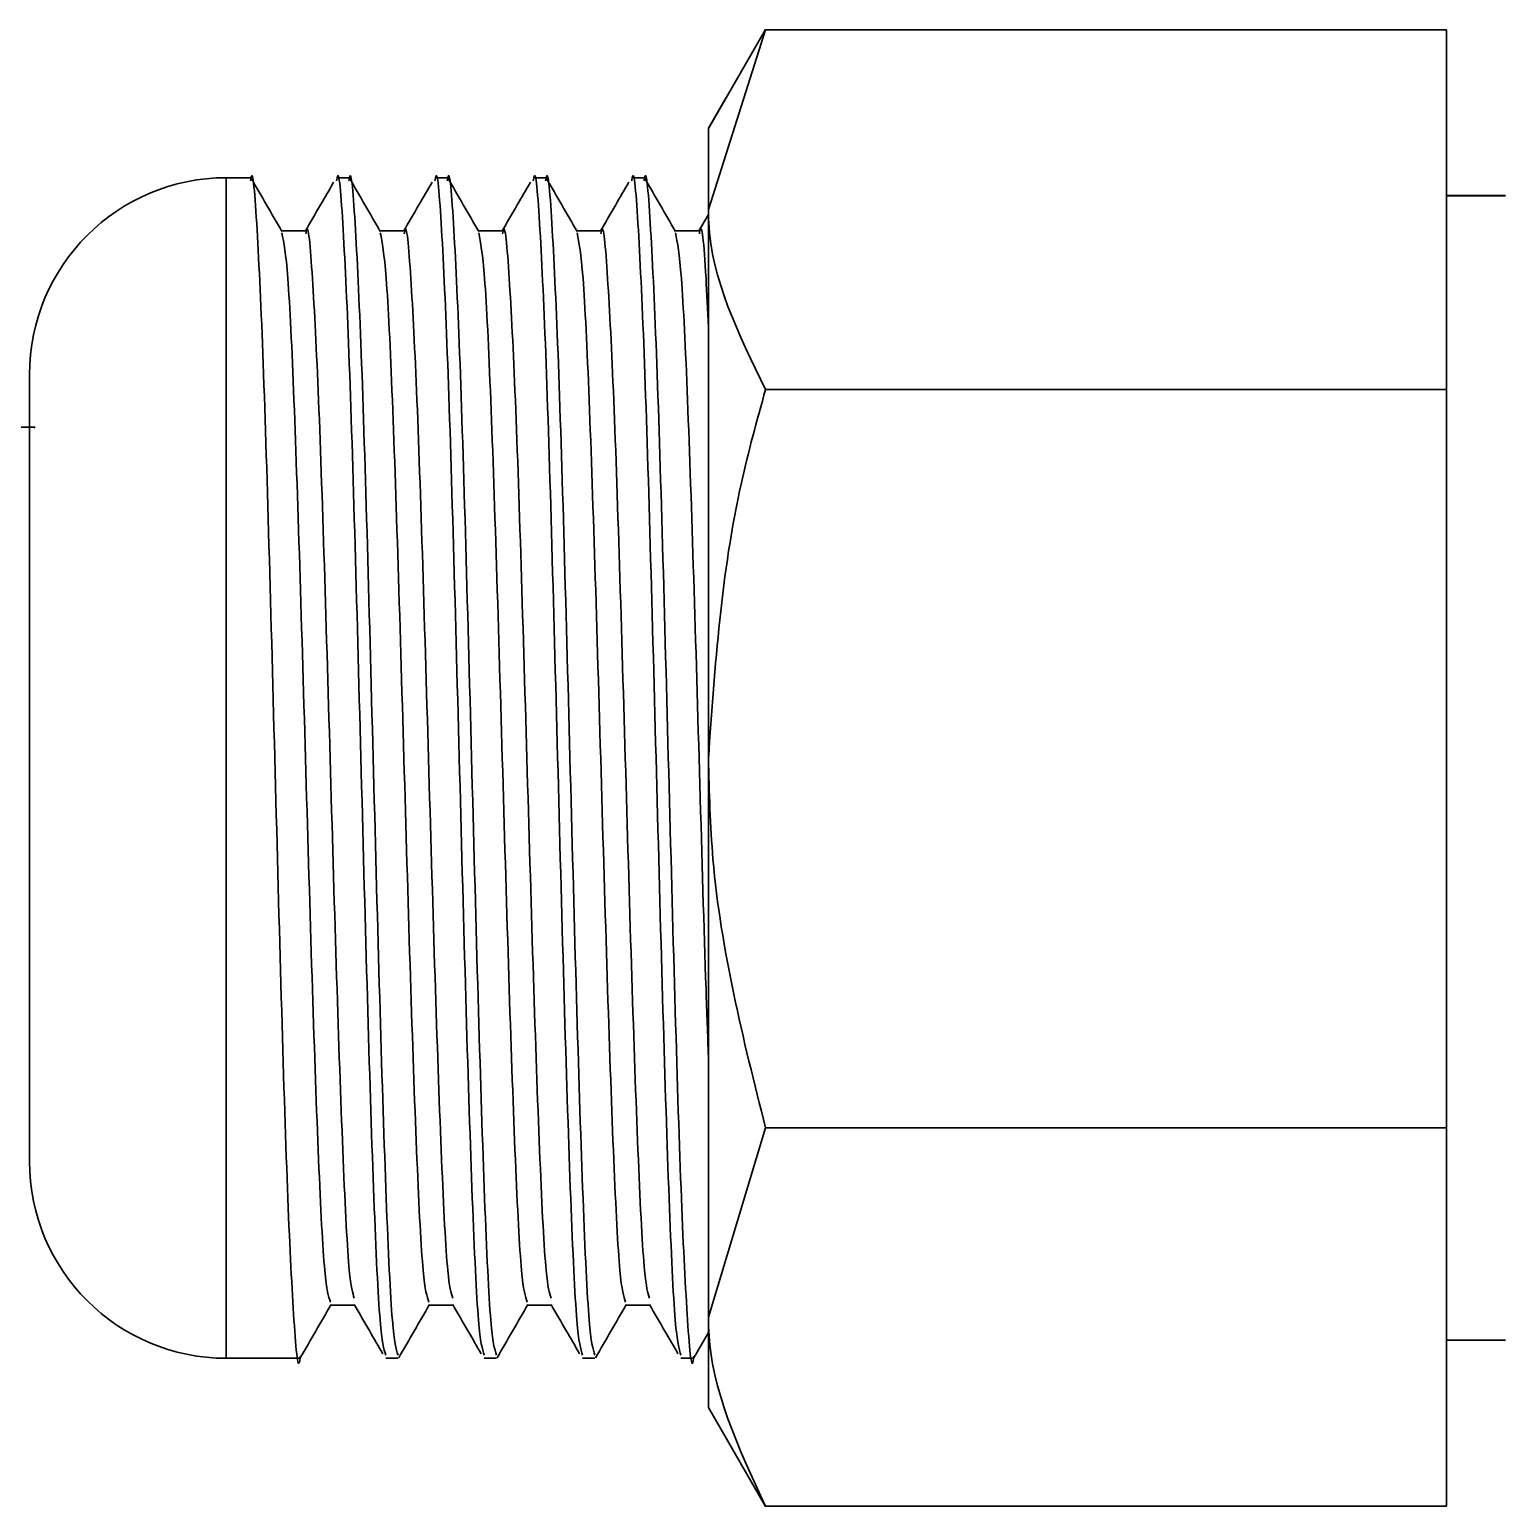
# Model space of a CAD drawing. Header units: millimetres. Extents: x -473 to 6267, y 319 to 3284.
# Drawn here: x 445.8 to 453.3, y 2942.6 to 2950.11 of the extents above; entities that cross this region are included whole.
import ezdxf

# ---------------------------------------------------------------- set-up
doc = ezdxf.new("R2010")
doc.units = ezdxf.units.MM
doc.layers.add('3mm', color=7, linetype='Continuous', lineweight=30)

msp = doc.modelspace()

# ---------------------------------------------------------------- linework, layer by layer
at = {"layer": '3mm', "lineweight": 30}
for p, q in [((449.5407, 2950.1094), (449.2501, 2949.6062)), ((449.5404, 2950.1086), (449.2501, 2949.1942)), ((449.5404, 2950.1086), (453.0001, 2950.1086)), ((453.0001, 2950.1086), (453.0001, 2948.2799)), ((449.3394, 2949.7633), (449.2501, 2949.6087)), ((449.2501, 2949.6062), (449.2501, 2949.6087)), ((449.2501, 2949.1942), (449.2501, 2949.6062)), ((446.9227, 2949.3562), (446.8001, 2949.3562)), ((446.8001, 2949.3562), (446.8001, 2943.3562)), ((447.4227, 2949.3562), (447.3602, 2949.3562)), ((447.9227, 2949.3562), (447.8602, 2949.3562)), ((448.4227, 2949.3562), (448.3602, 2949.3562)), ((448.9227, 2949.3562), (448.8602, 2949.3562)), ((453.3001, 2949.2662), (453.0001, 2949.2662)), ((453.3001, 2949.2637), (453.0001, 2949.2637)), ((449.2501, 2946.4037), (449.2501, 2949.1942)), ((449.2501, 2949.1686), (449.2003, 2949.0824)), ((447.2041, 2949.0856), (447.0809, 2949.0856)), ((447.7041, 2949.0856), (447.5809, 2949.0856)), ((448.2041, 2949.0856), (448.0809, 2949.0856)), ((448.7041, 2949.0856), (448.5809, 2949.0856)), ((449.2041, 2949.0856), (449.0809, 2949.0856)), ((445.8001, 2946.2942), (445.8001, 2948.3562)), ((449.5404, 2948.2799), (453.0001, 2948.2799)), ((453.0001, 2948.2799), (453.0001, 2944.5275)), ((445.8287, 2948.0881), (445.7066, 2948.0881)), ((445.8257, 2948.0881), (445.8228, 2948.0831)), ((449.2501, 2943.5657), (449.2501, 2946.4037)), ((445.8001, 2944.3562), (445.8001, 2946.2942)), ((449.5404, 2944.5275), (449.2501, 2943.5657)), ((449.5404, 2944.5275), (453.0001, 2944.5275)), ((453.0001, 2944.5275), (453.0001, 2942.6038)), ((447.3291, 2943.6268), (447.4522, 2943.6268)), ((447.8291, 2943.6268), (447.9522, 2943.6268)), ((448.3291, 2943.6268), (448.4522, 2943.6268)), ((448.8291, 2943.6268), (448.9522, 2943.6268)), ((449.2501, 2943.1062), (449.2501, 2943.5657)), ((449.1761, 2943.359), (449.2501, 2943.4872)), ((453.0001, 2943.4487), (453.3001, 2943.4487)), ((446.8001, 2943.3562), (447.1727, 2943.3562)), ((447.6102, 2943.3562), (447.6727, 2943.3562)), ((448.1102, 2943.3562), (448.1727, 2943.3562)), ((448.6102, 2943.3562), (448.6727, 2943.3562)), ((449.1102, 2943.3562), (449.1727, 2943.3562)), ((449.2501, 2943.1062), (449.5407, 2942.603)), ((449.5404, 2942.6038), (453.0001, 2942.6038))]:
    msp.add_line(p, q, dxfattribs=at)
for centre, start, end in [((446.8001, 2948.3562), 90, 180), ((446.8001, 2944.3562), 180, 270)]:
    msp.add_arc(centre, 1, start, end, dxfattribs=at)
for points, knots in [([(446.9227, 2949.3397), (446.9235, 2949.3451), (446.9347, 2949.4198), (446.9564, 2949.1313), (446.9876, 2948.4724), (447.0189, 2947.4433), (447.0501, 2946.2607), (447.0814, 2945.0929), (447.1126, 2944.1044), (447.1439, 2943.5104), (447.1651, 2943.2702), (447.1758, 2943.3633), (447.1762, 2943.3662)], [0, 0, 0, 0, 0.009641, 0.132935, 0.256229, 0.379523, 0.502816, 0.62611, 0.749404, 0.872698, 0.995992, 1, 1, 1, 1]), ([(447.3602, 2949.3397), (447.361, 2949.3451), (447.3722, 2949.4198), (447.3939, 2949.1313), (447.4251, 2948.4725), (447.4564, 2947.443), (447.4876, 2946.2618), (447.5189, 2945.0887), (447.5501, 2944.12), (447.5806, 2943.4696), (447.6006, 2943.4041), (447.6102, 2943.3727)], [0, 0, 0, 0, 0.009775, 0.134775, 0.259775, 0.384775, 0.509775, 0.634775, 0.759775, 0.884775, 1, 1, 1, 1]), ([(447.4227, 2949.3397), (447.4235, 2949.3451), (447.4347, 2949.4198), (447.4564, 2949.1313), (447.4876, 2948.4725), (447.5189, 2947.443), (447.5501, 2946.2618), (447.5814, 2945.0887), (447.6126, 2944.12), (447.6431, 2943.4696), (447.6631, 2943.4041), (447.6727, 2943.3727)], [0, 0, 0, 0, 0.009775, 0.134775, 0.259775, 0.384775, 0.509775, 0.634775, 0.759775, 0.884775, 1, 1, 1, 1]), ([(447.8602, 2949.3397), (447.861, 2949.3451), (447.8722, 2949.4198), (447.8939, 2949.1313), (447.9251, 2948.4725), (447.9564, 2947.443), (447.9876, 2946.2618), (448.0189, 2945.0887), (448.0501, 2944.12), (448.0806, 2943.4696), (448.1006, 2943.4041), (448.1102, 2943.3727)], [0, 0, 0, 0, 0.009775, 0.134775, 0.259775, 0.384775, 0.509775, 0.634775, 0.759775, 0.884775, 1, 1, 1, 1]), ([(447.9227, 2949.3397), (447.9235, 2949.3451), (447.9347, 2949.4198), (447.9564, 2949.1313), (447.9876, 2948.4725), (448.0189, 2947.443), (448.0501, 2946.2618), (448.0814, 2945.0887), (448.1126, 2944.12), (448.1431, 2943.4696), (448.1631, 2943.4041), (448.1727, 2943.3727)], [0, 0, 0, 0, 0.009775, 0.134775, 0.259775, 0.384775, 0.509775, 0.634775, 0.759775, 0.884775, 1, 1, 1, 1]), ([(448.3602, 2949.3397), (448.361, 2949.3451), (448.3722, 2949.4198), (448.3939, 2949.1313), (448.4251, 2948.4725), (448.4564, 2947.443), (448.4876, 2946.2618), (448.5189, 2945.0887), (448.5501, 2944.12), (448.5806, 2943.4696), (448.6006, 2943.4041), (448.6102, 2943.3727)], [0, 0, 0, 0, 0.009775, 0.134775, 0.259775, 0.384775, 0.509775, 0.634775, 0.759775, 0.884775, 1, 1, 1, 1]), ([(448.4227, 2949.3397), (448.4235, 2949.3451), (448.4347, 2949.4198), (448.4564, 2949.1313), (448.4876, 2948.4725), (448.5189, 2947.443), (448.5501, 2946.2618), (448.5814, 2945.0887), (448.6126, 2944.12), (448.6431, 2943.4696), (448.6631, 2943.4041), (448.6727, 2943.3727)], [0, 0, 0, 0, 0.009775, 0.134775, 0.259775, 0.384775, 0.509775, 0.634775, 0.759775, 0.884775, 1, 1, 1, 1]), ([(448.8602, 2949.3397), (448.861, 2949.3451), (448.8722, 2949.4198), (448.8939, 2949.1313), (448.9251, 2948.4725), (448.9564, 2947.443), (448.9876, 2946.2618), (449.0189, 2945.0887), (449.0501, 2944.12), (449.0806, 2943.4696), (449.1006, 2943.4041), (449.1102, 2943.3727)], [0, 0, 0, 0, 0.009775, 0.134775, 0.259775, 0.384775, 0.509775, 0.634775, 0.759775, 0.884775, 1, 1, 1, 1]), ([(448.9227, 2949.3397), (448.9235, 2949.3451), (448.9347, 2949.4198), (448.9564, 2949.1313), (448.9876, 2948.4724), (449.0189, 2947.4433), (449.0501, 2946.2607), (449.0814, 2945.0929), (449.1126, 2944.1044), (449.1439, 2943.5104), (449.1651, 2943.2702), (449.1758, 2943.3633), (449.1762, 2943.3662)], [0, 0, 0, 0, 0.009641, 0.132935, 0.256229, 0.379523, 0.502816, 0.62611, 0.749404, 0.872698, 0.995992, 1, 1, 1, 1]), ([(447.0827, 2949.0825), (447.0566, 2949.1276), (447.0044, 2949.2179), (446.9522, 2949.3082), (446.9261, 2949.3534)], [0, 0, 0, 0, 0.499982, 1, 1, 1, 1]), ([(447.3453, 2949.3333), (447.3231, 2949.2948), (447.2748, 2949.2112), (447.2264, 2949.1276), (447.2003, 2949.0824)], [0, 0, 0, 0, 0.460027, 1, 1, 1, 1]), ([(447.5827, 2949.0825), (447.5566, 2949.1276), (447.5044, 2949.2179), (447.4522, 2949.3082), (447.4261, 2949.3534)], [0, 0, 0, 0, 0.499982, 1, 1, 1, 1]), ([(447.8453, 2949.3333), (447.8231, 2949.2948), (447.7748, 2949.2112), (447.7264, 2949.1276), (447.7003, 2949.0824)], [0, 0, 0, 0, 0.460027, 1, 1, 1, 1]), ([(448.0827, 2949.0825), (448.0566, 2949.1276), (448.0044, 2949.2179), (447.9522, 2949.3082), (447.9261, 2949.3534)], [0, 0, 0, 0, 0.499982, 1, 1, 1, 1]), ([(448.3453, 2949.3333), (448.3231, 2949.2948), (448.2748, 2949.2112), (448.2264, 2949.1276), (448.2003, 2949.0824)], [0, 0, 0, 0, 0.460027, 1, 1, 1, 1]), ([(448.5827, 2949.0825), (448.5566, 2949.1276), (448.5044, 2949.2179), (448.4522, 2949.3082), (448.4261, 2949.3534)], [0, 0, 0, 0, 0.499982, 1, 1, 1, 1]), ([(448.8453, 2949.3333), (448.8231, 2949.2948), (448.7748, 2949.2112), (448.7264, 2949.1276), (448.7003, 2949.0824)], [0, 0, 0, 0, 0.460027, 1, 1, 1, 1]), ([(449.0827, 2949.0825), (449.0566, 2949.1276), (449.0044, 2949.2179), (448.9522, 2949.3082), (448.9261, 2949.3534)], [0, 0, 0, 0, 0.499982, 1, 1, 1, 1]), ([(449.2501, 2949.1942), (449.2504, 2949.1726), (449.2546, 2948.8638), (449.4027, 2948.5612), (449.5404, 2948.2799)], [0, 0, 0, 0, 0.070215, 1, 1, 1, 1]), ([(447.204, 2949.0706), (447.2048, 2949.0755), (447.216, 2949.1434), (447.2376, 2948.8809), (447.2689, 2948.2816), (447.3001, 2947.345), (447.3314, 2946.2705), (447.3626, 2945.2026), (447.3939, 2944.3234), (447.4231, 2943.7481), (447.4419, 2943.6889), (447.4503, 2943.6625)], [0, 0, 0, 0, 0.009866, 0.136741, 0.263616, 0.390491, 0.517366, 0.644241, 0.771116, 0.897991, 1, 1, 1, 1]), ([(447.704, 2949.0706), (447.7048, 2949.0755), (447.716, 2949.1434), (447.7376, 2948.8809), (447.7689, 2948.2816), (447.8001, 2947.345), (447.8314, 2946.2705), (447.8626, 2945.2026), (447.8939, 2944.3234), (447.9231, 2943.7481), (447.9419, 2943.6889), (447.9503, 2943.6625)], [0, 0, 0, 0, 0.009866, 0.136741, 0.263616, 0.390491, 0.517366, 0.644241, 0.771116, 0.897991, 1, 1, 1, 1]), ([(448.204, 2949.0706), (448.2048, 2949.0755), (448.216, 2949.1434), (448.2376, 2948.8809), (448.2689, 2948.2816), (448.3001, 2947.345), (448.3314, 2946.2705), (448.3626, 2945.2026), (448.3939, 2944.3234), (448.4231, 2943.7481), (448.4419, 2943.6889), (448.4503, 2943.6625)], [0, 0, 0, 0, 0.009866, 0.136741, 0.263616, 0.390491, 0.517366, 0.644241, 0.771116, 0.897991, 1, 1, 1, 1]), ([(448.704, 2949.0706), (448.7048, 2949.0755), (448.716, 2949.1434), (448.7376, 2948.8809), (448.7689, 2948.2816), (448.8001, 2947.345), (448.8314, 2946.2705), (448.8626, 2945.2026), (448.8939, 2944.3234), (448.9231, 2943.7481), (448.9419, 2943.6889), (448.9503, 2943.6625)], [0, 0, 0, 0, 0.009866, 0.136741, 0.263616, 0.390491, 0.517366, 0.644241, 0.771116, 0.897991, 1, 1, 1, 1]), ([(449.204, 2949.0706), (449.2048, 2949.0755), (449.216, 2949.1428), (449.2314, 2948.9871), (449.246, 2948.6834), (449.2501, 2948.5967)], [0, 0, 0, 0, 0.0526217, 0.7293205, 1, 1, 1, 1]), ([(447.0825, 2949.076), (447.0925, 2949.0253), (447.113, 2948.922), (447.1439, 2948.2686), (447.1751, 2947.3485), (447.2064, 2946.2694), (447.2376, 2945.2033), (447.2689, 2944.3216), (447.2993, 2943.7298), (447.3194, 2943.6702), (447.329, 2943.6416)], [0, 0, 0, 0, 0.122419, 0.249181, 0.375942, 0.502703, 0.629464, 0.756225, 0.882987, 1, 1, 1, 1]), ([(447.5825, 2949.076), (447.5925, 2949.0253), (447.613, 2948.922), (447.6439, 2948.2686), (447.6751, 2947.3485), (447.7064, 2946.2694), (447.7376, 2945.2033), (447.7689, 2944.3216), (447.7993, 2943.7298), (447.8194, 2943.6702), (447.829, 2943.6416)], [0, 0, 0, 0, 0.122419, 0.249181, 0.375942, 0.502703, 0.629464, 0.756225, 0.882987, 1, 1, 1, 1]), ([(448.0825, 2949.076), (448.0925, 2949.0253), (448.113, 2948.922), (448.1439, 2948.2686), (448.1751, 2947.3485), (448.2064, 2946.2694), (448.2376, 2945.2033), (448.2689, 2944.3216), (448.2993, 2943.7298), (448.3194, 2943.6702), (448.329, 2943.6416)], [0, 0, 0, 0, 0.1224194, 0.2491806, 0.3759418, 0.5027031, 0.6294643, 0.7562255, 0.8829867, 1, 1, 1, 1]), ([(448.5825, 2949.076), (448.5925, 2949.0253), (448.613, 2948.922), (448.6439, 2948.2686), (448.6751, 2947.3485), (448.7064, 2946.2694), (448.7376, 2945.2033), (448.7689, 2944.3216), (448.7993, 2943.7298), (448.8194, 2943.6702), (448.829, 2943.6416)], [0, 0, 0, 0, 0.1224194, 0.2491806, 0.3759418, 0.5027031, 0.6294643, 0.7562255, 0.8829867, 1, 1, 1, 1]), ([(449.0825, 2949.076), (449.0925, 2949.0253), (449.113, 2948.9219), (449.1439, 2948.2692), (449.1751, 2947.3461), (449.2064, 2946.2781), (449.2314, 2945.3922), (449.246, 2944.9995), (449.2501, 2944.8873)], [0, 0, 0, 0, 0.179984, 0.366351, 0.552718, 0.739086, 0.925453, 1, 1, 1, 1]), ([(449.5404, 2948.2799), (449.4966, 2948.1224), (449.3265, 2947.5108), (449.2827, 2946.8754), (449.2501, 2946.4037)], [0, 0, 0, 0, 0.257551, 1, 1, 1, 1]), ([(449.2501, 2946.4037), (449.2545, 2946.2331), (449.2705, 2945.598), (449.4264, 2944.9797), (449.5404, 2944.5275)], [0, 0, 0, 0, 0.2686336, 1, 1, 1, 1]), ([(447.1761, 2943.359), (447.2022, 2943.4042), (447.2544, 2943.4945), (447.3066, 2943.5848), (447.3327, 2943.63)], [0, 0, 0, 0, 0.500018, 1, 1, 1, 1]), ([(447.4503, 2943.63), (447.4764, 2943.5848), (447.5248, 2943.5012), (447.5731, 2943.4176), (447.5953, 2943.3791)], [0, 0, 0, 0, 0.539973, 1, 1, 1, 1]), ([(447.6761, 2943.359), (447.7022, 2943.4042), (447.7544, 2943.4945), (447.8066, 2943.5848), (447.8327, 2943.63)], [0, 0, 0, 0, 0.500018, 1, 1, 1, 1]), ([(447.9503, 2943.63), (447.9764, 2943.5848), (448.0248, 2943.5012), (448.0731, 2943.4176), (448.0953, 2943.3791)], [0, 0, 0, 0, 0.539973, 1, 1, 1, 1]), ([(448.1761, 2943.359), (448.2022, 2943.4042), (448.2544, 2943.4945), (448.3066, 2943.5848), (448.3327, 2943.63)], [0, 0, 0, 0, 0.500018, 1, 1, 1, 1]), ([(448.4503, 2943.63), (448.4764, 2943.5848), (448.5248, 2943.5012), (448.5731, 2943.4176), (448.5953, 2943.3791)], [0, 0, 0, 0, 0.539973, 1, 1, 1, 1]), ([(448.6761, 2943.359), (448.7022, 2943.4042), (448.7544, 2943.4945), (448.8066, 2943.5848), (448.8327, 2943.63)], [0, 0, 0, 0, 0.500018, 1, 1, 1, 1]), ([(448.9503, 2943.63), (448.9764, 2943.5848), (449.0248, 2943.5012), (449.0731, 2943.4176), (449.0953, 2943.3791)], [0, 0, 0, 0, 0.539973, 1, 1, 1, 1]), ([(449.2501, 2943.5657), (449.2504, 2943.5429), (449.2546, 2943.2181), (449.4027, 2942.8998), (449.5404, 2942.6038)], [0, 0, 0, 0, 0.070215, 1, 1, 1, 1])]:
    msp.add_open_spline(points, degree=3, knots=knots, dxfattribs=at)

doc.saveas('drawing.dxf')
